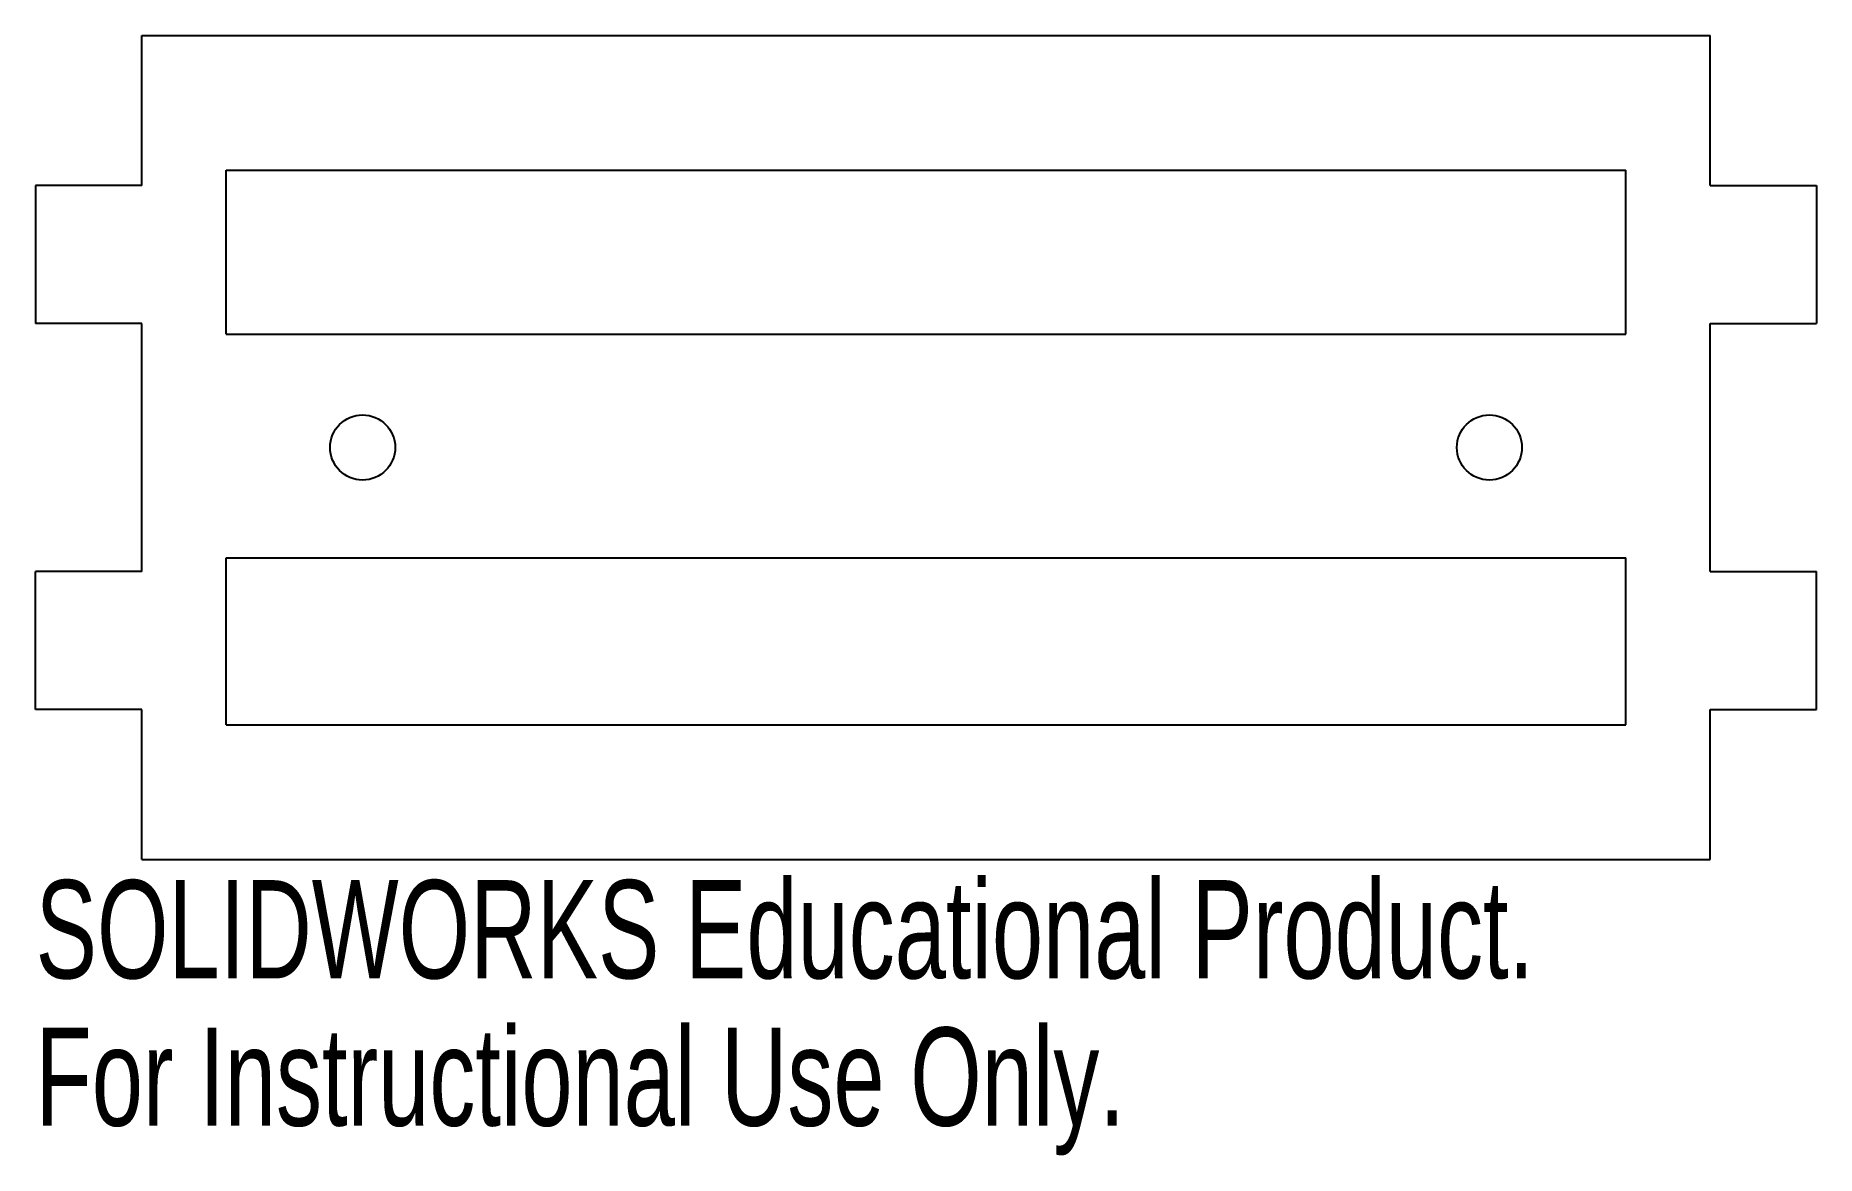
# Model space of a CAD drawing. Header units: millimetres. Extents: x 75.4 to 162.9, y -375.6 to -320.5.
import ezdxf

# ---------------------------------------------------------------- set-up
doc = ezdxf.new("R2010")
doc.units = ezdxf.units.MM
doc.styles.add('SLDTEXTSTYLE0', font='TXT', dxfattribs={"width": 0.7})

msp = doc.modelspace()

# ---------------------------------------------------------------- linework, layer by layer
at = {"color": 7, "linetype": 'Continuous', "lineweight": 25}
for p, q in [((80.608, -320.499), (157.708, -320.499)), ((80.608, -327.87), (80.608, -320.499)), ((157.708, -327.87), (157.708, -320.499)), ((84.755, -335.185), (84.755, -327.122)), ((84.755, -327.122), (153.561, -327.122)), ((153.561, -335.185), (153.561, -327.122)), ((80.608, -327.87), (75.379, -327.87)), ((75.379, -327.87), (75.379, -334.661)), ((157.708, -327.87), (162.936, -327.87)), ((162.936, -327.87), (162.936, -334.661)), ((80.608, -334.661), (75.379, -334.661)), ((80.608, -346.864), (80.608, -334.661)), ((84.755, -335.185), (153.561, -335.185)), ((157.708, -346.864), (157.708, -334.661)), ((157.708, -334.661), (162.936, -334.661)), ((84.755, -354.403), (84.755, -346.191)), ((84.755, -346.191), (153.561, -346.191)), ((153.561, -354.403), (153.561, -346.191)), ((80.608, -346.864), (75.379, -346.864)), ((75.379, -353.655), (75.379, -346.864)), ((157.708, -346.864), (162.936, -346.864)), ((162.936, -353.655), (162.936, -346.864)), ((80.608, -353.655), (75.379, -353.655)), ((80.608, -361.025), (80.608, -353.655)), ((157.708, -361.025), (157.708, -353.655)), ((157.708, -353.655), (162.936, -353.655)), ((84.755, -354.403), (153.561, -354.403)), ((80.608, -361.025), (157.708, -361.025))]:
    msp.add_line(p, q, dxfattribs=at)
for centre in [(91.458, -340.762), (146.858, -340.762)]:
    msp.add_circle(centre, 1.6, dxfattribs=at)

# ---------------------------------------------------------------- texts
at = {"color": 7, "linetype": 'Continuous', "char_height": 4.83362, "attachment_point": 1, "style": 'SLDTEXTSTYLE0'}
for s, insert in [('SOLIDWORKS Educational Product.', (75.379, -362.045)), ('For Instructional Use Only.', (75.379, -369.295))]:
    msp.add_mtext(s, dxfattribs=dict(at, insert=insert))

doc.saveas('drawing.dxf')
